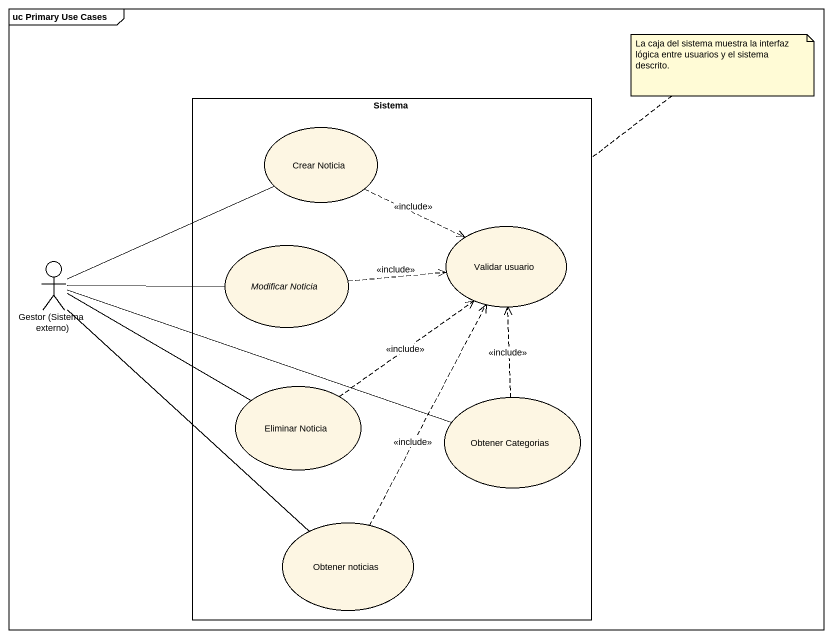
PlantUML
@startuml
mainframe uc Primary Use Cases
rectangle Sistema {
  usecase "Crear Noticia" as Crear_Noticia
  usecase "Validar usuario" as Validar_usuario
  usecase "Modificar Noticia" as Modificar_Noticia
  usecase "Eliminar Noticia" as Eliminar_Noticia
  usecase "Obtener Categorias" as Obtener_Categorias
  usecase "Obtener noticias" as Obtener_noticias
}
actor "Gestor (Sistema externo)" as Gestor_Sistema_externo
Crear_Noticia .right.> Validar_usuario : <<include>>
Gestor_Sistema_externo -right- Crear_Noticia
Gestor_Sistema_externo -right- Modificar_Noticia
Gestor_Sistema_externo -right- Eliminar_Noticia
Gestor_Sistema_externo -right- Obtener_Categorias
Gestor_Sistema_externo -- Obtener_noticias
Modificar_Noticia .right.> Validar_usuario : <<include>>
Eliminar_Noticia .up.> Validar_usuario : <<include>>
Obtener_Categorias .up.> Validar_usuario : <<include>>
Obtener_noticias .up.> Validar_usuario : <<include>>
note top of Sistema : La caja del sistema muestra la interfaz lógica entre usuarios y el sistema descrito.
@enduml
